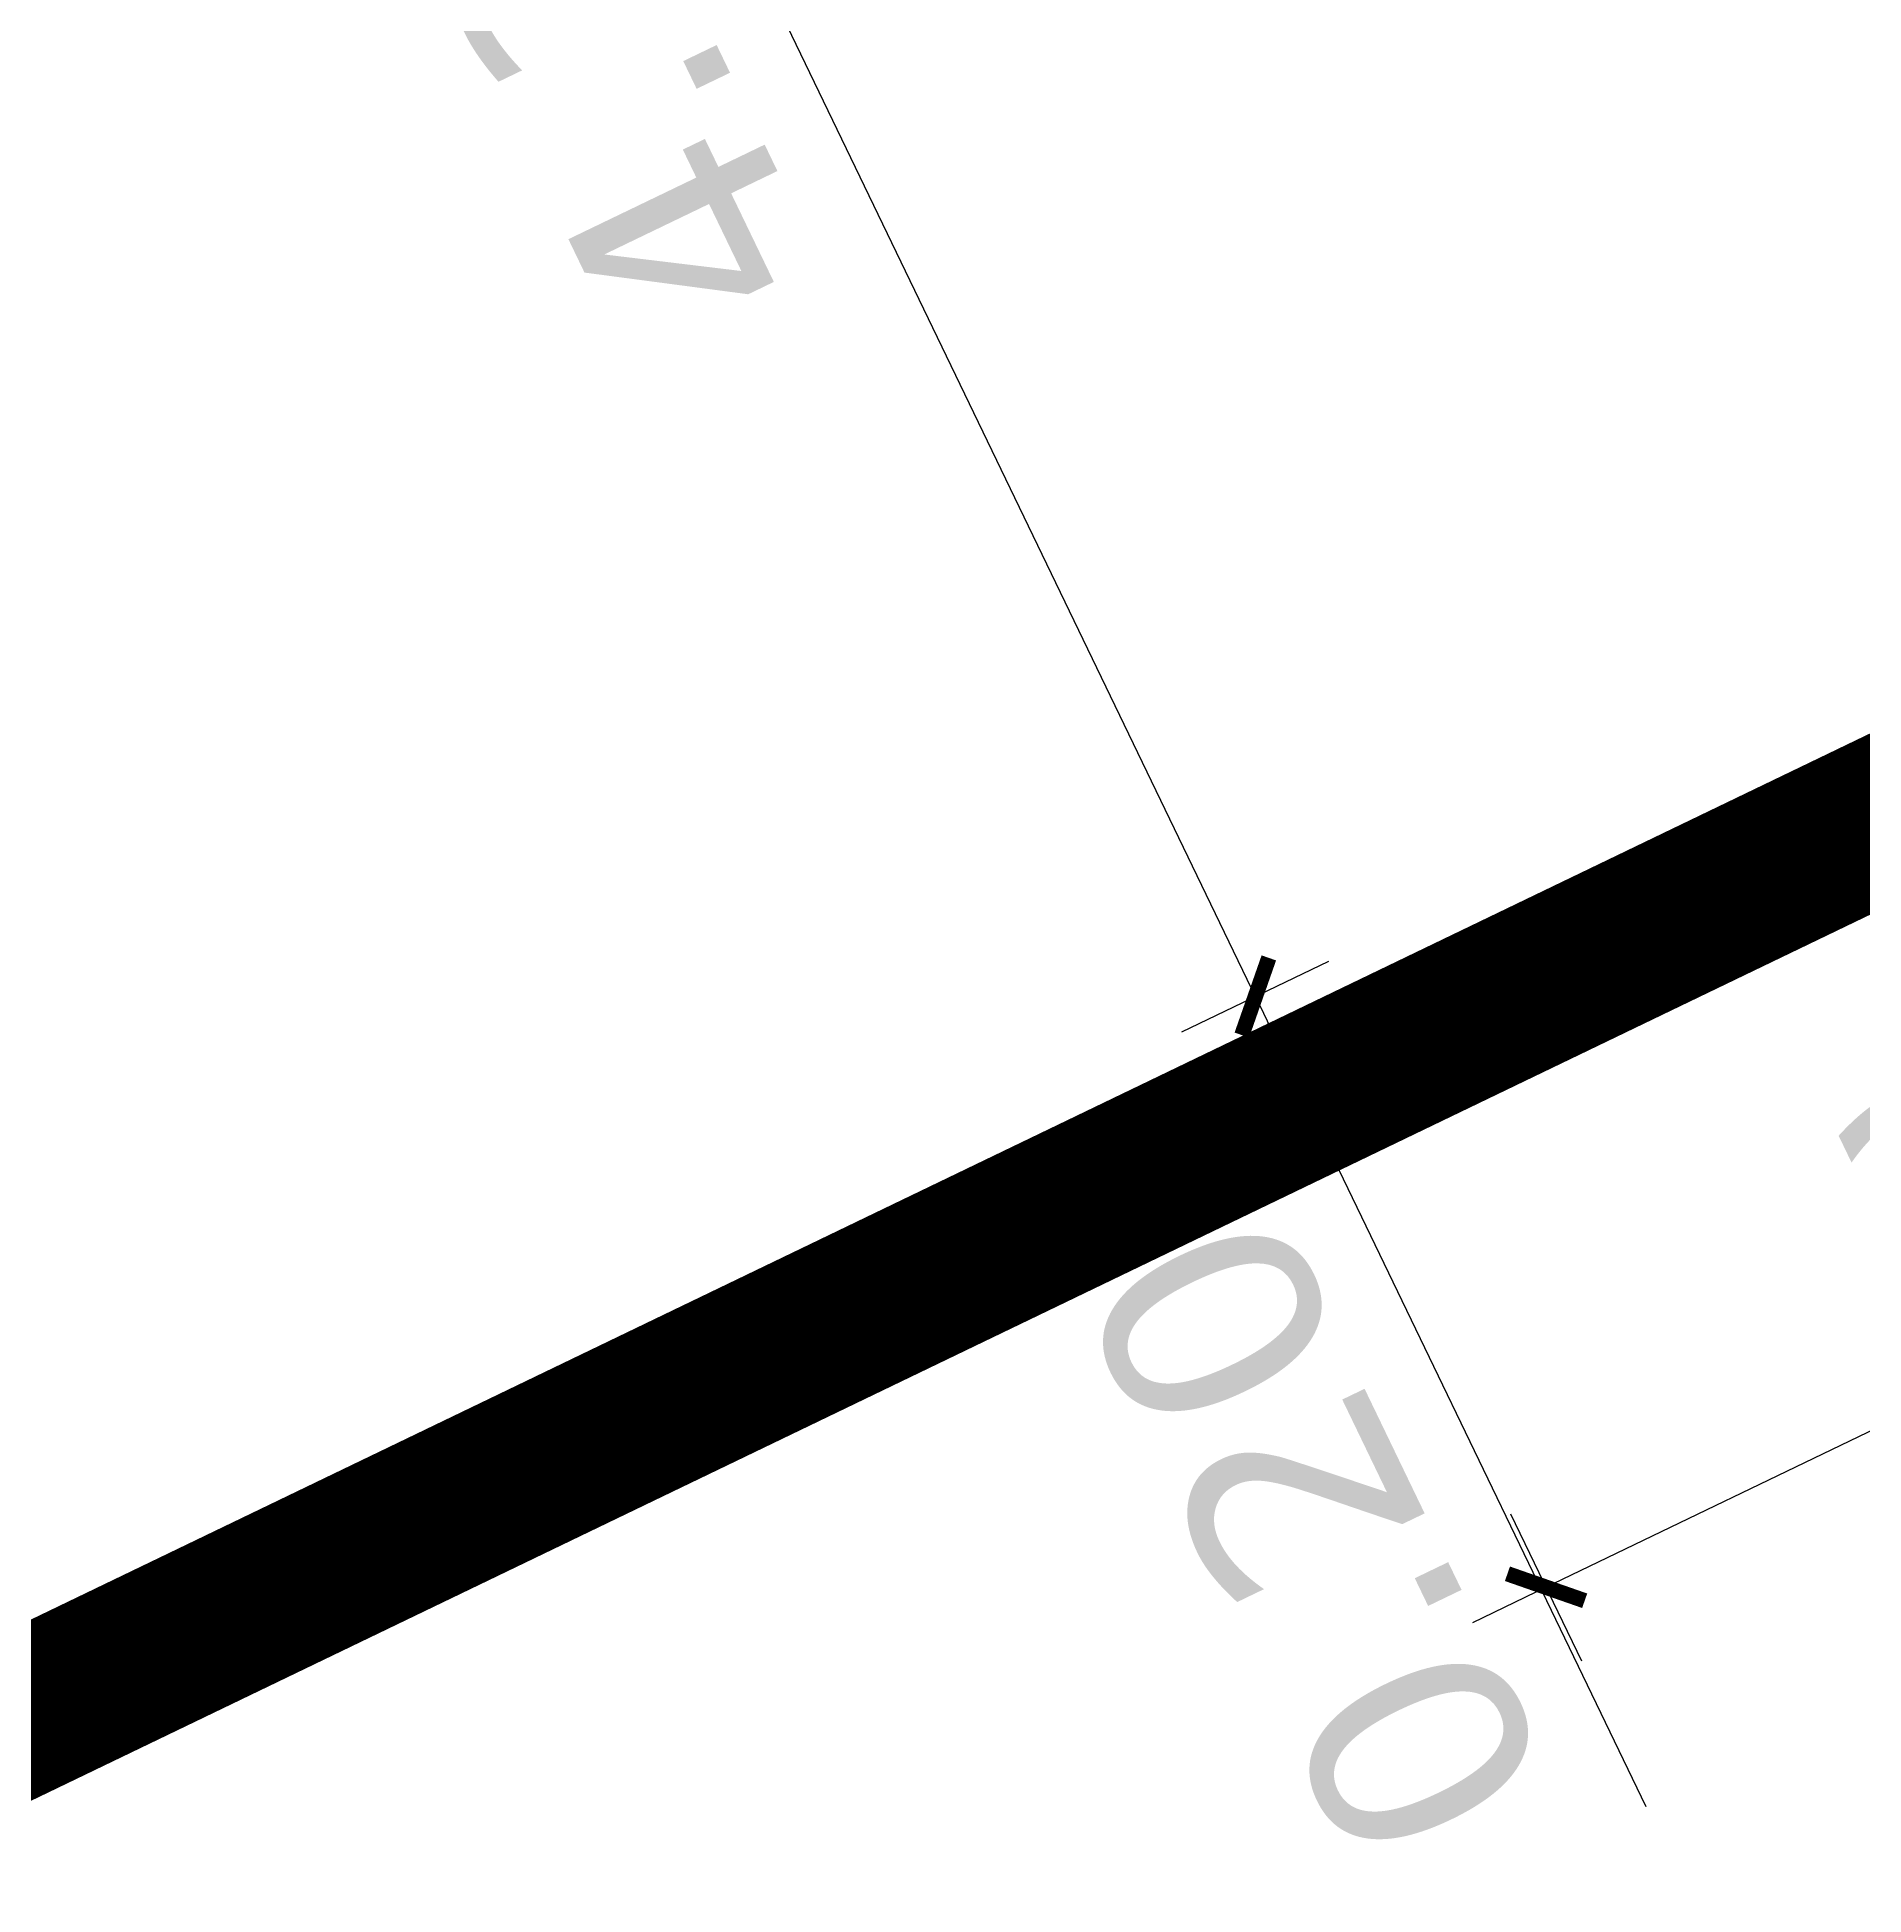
# Model space of a CAD drawing. Header units: metres. Extents: x 679716 to 681053, y 2749449 to 2750332.
# Drawn here: x 680091.388 to 680094.741, y 2749736.511 to 2749739.923 of the extents above; entities that cross this region are included whole.
import ezdxf

# ---------------------------------------------------------------- set-up
doc = ezdxf.new("R2010")
doc.units = ezdxf.units.M
doc.linetypes.add('DASHEDX2', pattern=[1.5, 1, -0.5])
doc.layers.add('01-TX-Length Dimensions 250', color=80, linetype='Continuous')
doc.layers.add('02-L-Guideline Axis', color=34, linetype='DASHEDX2', lineweight=50, true_color=0xa55200)
doc.styles.add('E100', font='verdana.ttf', dxfattribs={"height": 0.4})
doc.dimstyles.new('E250', dxfattribs={"dimscale": 0.03, "dimtxt": 0.4, "dimasz": 0.5, "dimexe": 0.1, "dimexo": 1, "dimgap": 4, "dimtad": 1, "dimzin": 0, "dimdsep": 46, "dimtxsty": 'E100', "dimblk1": 'LINCOT200', "dimblk2": 'LINCOT200', "dimsah": 1, "dimcen": 0.1, "dimdle": 0.1, "dimse1": 1, "dimse2": 1, "dimclrt": 256, "dimadec": 0, "dimazin": 0, "dimtfac": 0.015385, "dimtofl": 0, "dimtmove": 0, "dimatfit": 3, "dimldrblk": 'LINCOT200', "dimfxl": 1, "dimtolj": 1, "dimtzin": 0, "dimarcsym": 0})

# ---------------------------------------------------------------- blocks, each defined once
blk = doc.blocks.new('LINCOT200')
for p, q in [((0, -10), (0, 10)), ((0, 0), (10, 0))]:
    blk.add_line(p, q)
at = {"const_width": 1.88}
blk.add_lwpolyline([(3.54, -3.54), (-3.54, 3.54)], dxfattribs=at)
blk = doc.blocks.new('*D226')
at = {"layer": '01-TX-Length Dimensions 250', "color": 0, "lineweight": -2, "transparency": 16777216}
blk.add_line((680086.2422, 2749766.8647), (680083.6714, 2749768.2945), dxfattribs=at)
at = {"layer": '01-TX-Length Dimensions 250', "color": 0, "lineweight": -2, "transparency": 16777216, "xscale": 0.015, "yscale": 0.015, "zscale": 0.015, "rotation": 150.9177419401079}
blk.add_blockref('LINCOT200', (680083.6583, 2749768.3018), dxfattribs=at)
at = {"layer": '01-TX-Length Dimensions 250', "transparency": 16777216, "insert": (680085.319, 2749767.7547), "char_height": 0.4, "attachment_point": 5, "rotation": 330.9177, "style": 'E100'}
blk.add_mtext('\\A1;R288.85', dxfattribs=at)
blk = doc.blocks.new('*D973')
at = {"layer": '01-TX-Length Dimensions 250', "color": 0, "lineweight": -2, "transparency": 16777216}
blk.add_line((680094.1712, 2749737.0825), (680096.6877, 2749738.2955), dxfattribs=at)
at = {"layer": '01-TX-Length Dimensions 250', "color": 0, "lineweight": -2, "transparency": 16777216, "xscale": 0.015, "yscale": 0.015, "zscale": 0.015}
for p, rotation in [((680096.7012, 2749738.302), 25.73471033768685), ((680094.1577, 2749737.0759), 205.7347103376868)]:
    blk.add_blockref('LINCOT200', p, dxfattribs=dict(at, rotation=rotation))
at = {"layer": '01-TX-Length Dimensions 250', "transparency": 16777216, "insert": (680095.2866, 2749737.9854), "char_height": 0.4, "attachment_point": 5, "rotation": 25.7347, "style": 'E100'}
blk.add_mtext('\\A1;2.82', dxfattribs=at)
blk = doc.blocks.new('*D1462')
at = {"layer": '01-TX-Length Dimensions 250', "color": 0, "lineweight": -2, "transparency": 16777216}
blk.add_line((680093.6175, 2749738.1743), (680091.7637, 2749742.0207), dxfattribs=at)
at = {"layer": '01-TX-Length Dimensions 250', "color": 0, "lineweight": -2, "transparency": 16777216, "xscale": 0.015, "yscale": 0.015, "zscale": 0.015}
for p, rotation in [((680091.7572, 2749742.0342), 115.732960306192), ((680093.624, 2749738.1608), 295.732960306192)]:
    blk.add_blockref('LINCOT200', p, dxfattribs=dict(at, rotation=rotation))
at = {"layer": '01-TX-Length Dimensions 250', "transparency": 16777216, "insert": (680092.3948, 2749739.955), "char_height": 0.4, "attachment_point": 5, "rotation": 115.733, "style": 'E100'}
blk.add_mtext('\\A1;4.30', dxfattribs=at)
blk = doc.blocks.new('*D1463')
at = {"layer": '01-TX-Length Dimensions 250', "color": 0, "lineweight": -2, "transparency": 16777216}
for p, q in [((680093.6175, 2749738.1743), (680093.611, 2749738.1879)), ((680093.7194, 2749737.9629), (680094.3409, 2749736.6735))]:
    blk.add_line(p, q, dxfattribs=at)
at = {"layer": '01-TX-Length Dimensions 250', "color": 0, "lineweight": -2, "transparency": 16777216, "xscale": 0.015, "yscale": 0.015, "zscale": 0.015}
for p, rotation in [((680093.624, 2749738.1608), 295.732960306192), ((680093.7129, 2749737.9764), 115.732960306192)]:
    blk.add_blockref('LINCOT200', p, dxfattribs=dict(at, rotation=rotation))
at = {"layer": '01-TX-Length Dimensions 250', "transparency": 16777216, "insert": (680093.7377, 2749737.1689), "char_height": 0.4, "attachment_point": 5, "rotation": 115.733, "style": 'E100'}
blk.add_mtext('\\A1;0.20', dxfattribs=at)

msp = doc.modelspace()

# ---------------------------------------------------------------- linework, layer by layer
at = {"layer": '02-L-Guideline Axis', "const_width": 0.3}
msp.add_lwpolyline([(680084.6894, 2749733.6271), (680623.385, 2749993.2737)], dxfattribs=at)

# ---------------------------------------------------------------- dimensions: what is measured, and where the dimension line sits
at = {"layer": '01-TX-Length Dimensions 250'}
dim = msp.add_radius_dim(center=(680336.094, 2749627.9002), mpoint=(680083.6583, 2749768.3018), dimstyle='E250', dxfattribs=at)
dim.commit()
dim.dimension.update_dxf_attribs({"geometry": '*D226', "text_midpoint": (680085.159, 2749767.4671), "dimtype": 164})
for base, p2, picture, middle in [((680091.7572, 2749742.0342), (680092.6904, 2749742.484), '*D1462', (680092.3948, 2749739.955)), ((680093.7129, 2749737.9764), (680094.6458, 2749738.426), '*D1463', (680093.7377, 2749737.1689))]:
    dim = msp.add_linear_dim(base=base, p1=(680094.5569, 2749738.6104), p2=p2, angle=115.733, dimstyle='E250', dxfattribs=at)
    dim.commit()
    dim.dimension.update_dxf_attribs({"geometry": picture, "text_midpoint": middle})
dim = msp.add_aligned_dim(p1=(680093.7199, 2749737.9841), p2=(680096.2635, 2749739.2102), distance=-1.0082, dimstyle='E250', dxfattribs=at)
dim.commit()
dim.dimension.update_dxf_attribs({"geometry": '*D973', "text_midpoint": (680095.2866, 2749737.9854)})

doc.saveas('drawing.dxf')
